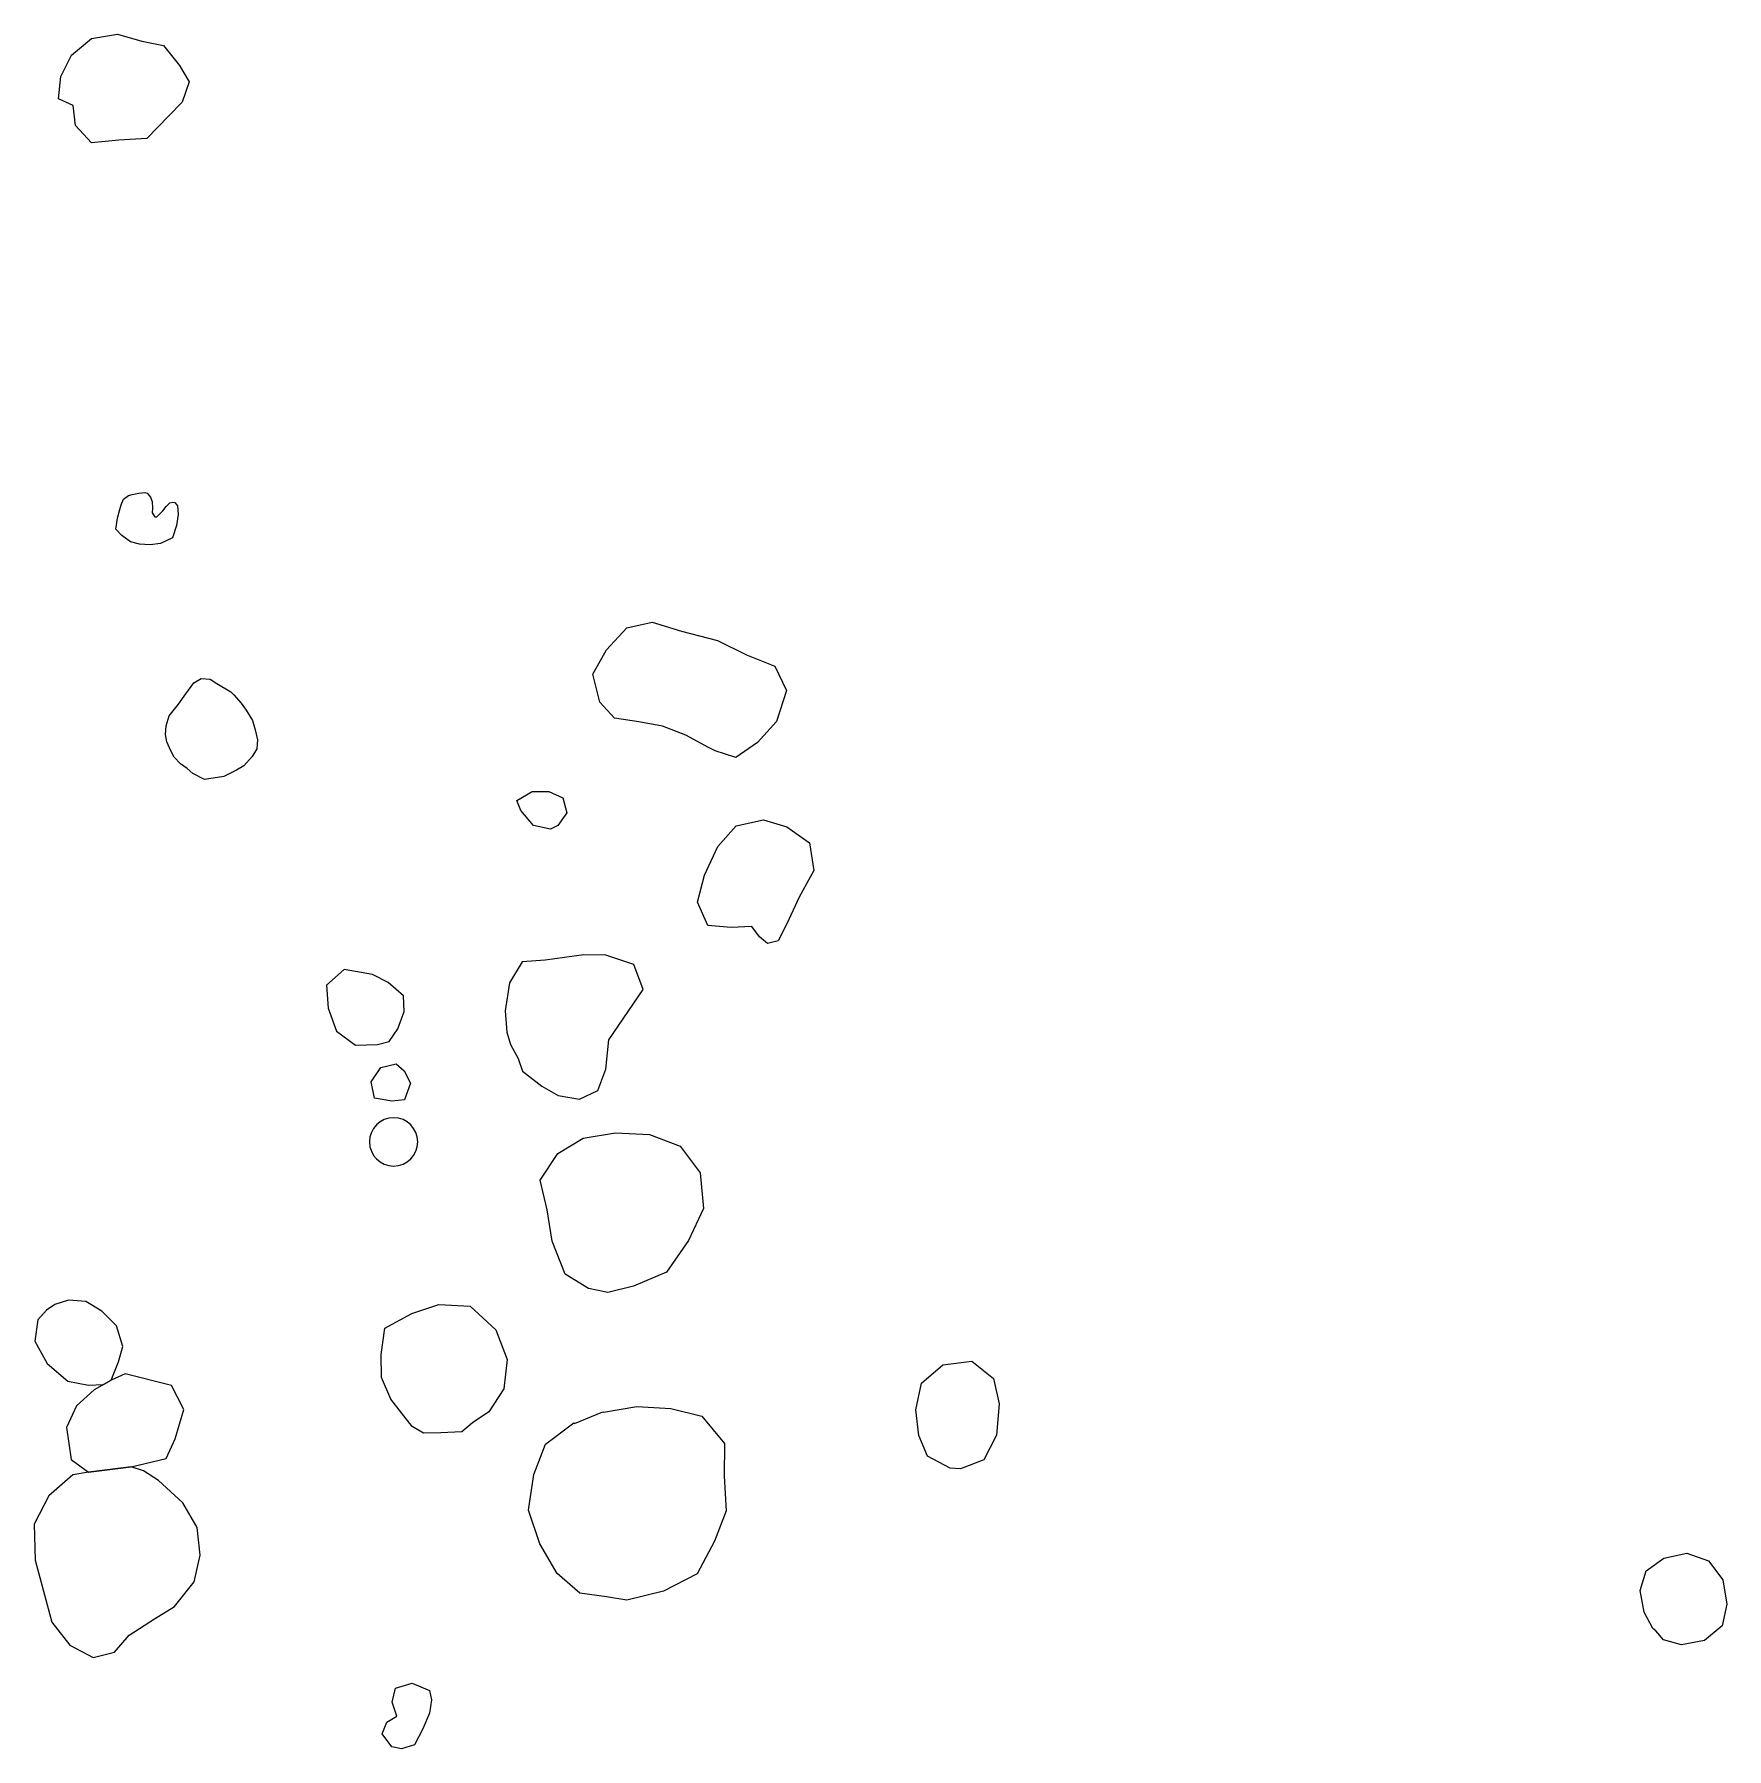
# Model space of a CAD drawing. Header units: metres. Extents: x 4462694 to 4462795, y 5794005 to 5794153.
# Drawn here: x 4462776.98 to 4462795.2, y 5794115.51 to 5794133.96 of the extents above; entities that cross this region are included whole.
import ezdxf

# ---------------------------------------------------------------- set-up
doc = ezdxf.new("R2010")
doc.units = ezdxf.units.M
doc.layers.add('Befunde', color=7, linetype='Continuous')

msp = doc.modelspace()

# ---------------------------------------------------------------- linework, layer by layer
at = {"layer": 'Befunde'}
for points, elevation in [([(4462777.872, 5794128.756), (4462777.898, 5794128.847), (4462777.913, 5794128.899), (4462777.937, 5794128.961), (4462777.991, 5794128.998), (4462778.03, 5794129.01), (4462778.103, 5794129.026), (4462778.167, 5794129.031), (4462778.192, 5794129.025), (4462778.229, 5794128.983), (4462778.246, 5794128.933), (4462778.251, 5794128.863), (4462778.246, 5794128.814), (4462778.276, 5794128.769), (4462778.298, 5794128.77), (4462778.317, 5794128.79), (4462778.36, 5794128.834), (4462778.399, 5794128.882), (4462778.436, 5794128.92), (4462778.47, 5794128.927), (4462778.49, 5794128.925), (4462778.52, 5794128.888), (4462778.526, 5794128.796), (4462778.509, 5794128.675), (4462778.466, 5794128.545), (4462778.335, 5794128.482), (4462778.224, 5794128.469), (4462778.109, 5794128.474), (4462778.015, 5794128.499), (4462777.919, 5794128.568), (4462777.856, 5794128.637)], -0.008), ([(4462778.942, 5794126.977), (4462779.095, 5794126.885), (4462779.127, 5794126.852), (4462779.204, 5794126.765), (4462779.258, 5794126.69), (4462779.326, 5794126.579), (4462779.357, 5794126.477), (4462779.379, 5794126.369), (4462779.372, 5794126.273), (4462779.322, 5794126.189), (4462779.234, 5794126.089), (4462779.156, 5794126.043), (4462779.018, 5794125.975), (4462778.812, 5794125.942), (4462778.684, 5794126.008), (4462778.625, 5794126.06), (4462778.553, 5794126.11), (4462778.484, 5794126.182), (4462778.448, 5794126.251), (4462778.404, 5794126.348), (4462778.392, 5794126.428), (4462778.397, 5794126.52), (4462778.431, 5794126.628), (4462778.531, 5794126.755), (4462778.609, 5794126.865), (4462778.695, 5794126.983), (4462778.776, 5794127.03), (4462778.873, 5794127.021)], 51.244)]:
    msp.add_lwpolyline(points, close=True, dxfattribs=dict(at, elevation=elevation))
msp.add_lwpolyline([(4462780.586, 5794122.042, 1), (4462781.106, 5794122.042, 1)], format="xyb", close=True, dxfattribs=at)
for points in [[(4462778.188, 5794132.841, 51.477), (4462777.889, 5794132.823, 51.484), (4462777.595, 5794132.795, 51.476), (4462777.423, 5794132.983, 51.491), (4462777.397, 5794133.199, 51.498), (4462777.238, 5794133.268, 51.515), (4462777.265, 5794133.51, 51.514), (4462777.377, 5794133.74, 51.51), (4462777.593, 5794133.919, 51.499), (4462777.874, 5794133.964, 51.488), (4462778.137, 5794133.889, 51.499), (4462778.369, 5794133.843, 51.498), (4462778.54, 5794133.628, 51.485), (4462778.646, 5794133.453, 51.472), (4462778.569, 5794133.234, 51.504), (4462778.421, 5794133.083, 51.495)], [(4462784.235, 5794126.285, 51.118), (4462783.99, 5794126.419, 51.133), (4462783.739, 5794126.516, 51.128), (4462783.485, 5794126.564, 51.169), (4462783.225, 5794126.604, 51.186), (4462783.065, 5794126.776, 51.218), (4462782.989, 5794127.077, 51.208), (4462783.137, 5794127.339, 51.212), (4462783.357, 5794127.574, 51.226), (4462783.628, 5794127.635, 51.197), (4462783.946, 5794127.538, 51.198), (4462784.331, 5794127.439, 51.153), (4462784.645, 5794127.284, 51.143), (4462784.95, 5794127.161, 51.178), (4462785.075, 5794126.901, 51.164), (4462784.968, 5794126.567, 51.139), (4462784.764, 5794126.34, 51.118), (4462784.53, 5794126.178, 51.119), (4462784.309, 5794126.25, 51.119)], [(4462782.536, 5794125.407, 51.167), (4462782.352, 5794125.446, 51.172), (4462782.215, 5794125.608, 51.179), (4462782.172, 5794125.715, 51.171), (4462782.338, 5794125.812, 51.184), (4462782.516, 5794125.814, 51.176), (4462782.666, 5794125.745, 51.183), (4462782.712, 5794125.582, 51.166), (4462782.613, 5794125.448, 51.168)], [(4462784.783, 5794124.248, 51.061), (4462784.701, 5794124.36, 51.081), (4462784.48, 5794124.348, 51.087), (4462784.227, 5794124.37, 51.071), (4462784.118, 5794124.621, 51.076), (4462784.191, 5794124.913, 51.088), (4462784.337, 5794125.22, 51.097), (4462784.535, 5794125.445, 51.095), (4462784.829, 5794125.507, 51.084), (4462785.078, 5794125.432, 51.101), (4462785.324, 5794125.26, 51.104), (4462785.369, 5794124.962, 51.092), (4462785.212, 5794124.674, 51.086), (4462785.078, 5794124.39, 51.054), (4462784.986, 5794124.207, 51.037), (4462784.869, 5794124.178, 51.058)], [(4462782.063, 5794123.224, 51.088), (4462782.103, 5794123.089, 51.109), (4462782.187, 5794122.94, 51.087), (4462782.233, 5794122.804, 51.001), (4462782.44, 5794122.641, 51.082), (4462782.618, 5794122.542, 51.062), (4462782.848, 5794122.503, 51.044), (4462783.045, 5794122.596, 51.041), (4462783.13, 5794122.826, 51.038), (4462783.164, 5794123.141, 51.058), (4462783.532, 5794123.682, 51.048), (4462783.43, 5794123.952, 51.06), (4462783.13, 5794124.051, 51.075), (4462782.895, 5794124.056, 51.075), (4462782.478, 5794123.999, 51.092), (4462782.231, 5794123.981, 51.116), (4462782.092, 5794123.755, 51.106), (4462782.046, 5794123.453, 51.098)], [(4462780.671, 5794123.09, 51.114), (4462780.798, 5794123.123, 51.103), (4462780.893, 5794123.257, 51.122), (4462780.961, 5794123.445, 51.132), (4462780.952, 5794123.615, 51.115), (4462780.787, 5794123.759, 51.151), (4462780.62, 5794123.844, 51.138), (4462780.315, 5794123.896, 51.146), (4462780.125, 5794123.727, 51.177), (4462780.141, 5794123.48, 51.162), (4462780.232, 5794123.232, 51.147), (4462780.434, 5794123.082, 51.14)], [(4462780.828, 5794122.481, 51.099), (4462780.64, 5794122.513, 51.122), (4462780.605, 5794122.687, 51.127), (4462780.71, 5794122.844, 51.129), (4462780.873, 5794122.881, 51.114), (4462780.959, 5794122.807, 51.112), (4462781.026, 5794122.672, 51.1), (4462780.964, 5794122.496, 51.108)], [(4462782.945, 5794120.465, 51.073), (4462782.693, 5794120.619, 51.073), (4462782.552, 5794120.974, 51.043), (4462782.498, 5794121.312, 51.051), (4462782.422, 5794121.631, 51.063), (4462782.612, 5794121.918, 51.066), (4462782.886, 5794122.082, 51.053), (4462783.236, 5794122.139, 51.071), (4462783.601, 5794122.121, 51.063), (4462783.932, 5794121.996, 51.042), (4462784.146, 5794121.709, 51.029), (4462784.183, 5794121.325, 51.043), (4462784.021, 5794120.98, 51.032), (4462783.782, 5794120.641, 51.026), (4462783.429, 5794120.487, 51.027), (4462783.153, 5794120.419, 51.058)], [(4462777.111, 5794120.231, 51.126), (4462777.016, 5794120.127, -0.008), (4462776.985, 5794119.895, -0.008), (4462777.117, 5794119.657, -0.008), (4462777.338, 5794119.465, -0.008), (4462777.563, 5794119.424, -0.008), (4462777.723, 5794119.43, 27.887), (4462777.805, 5794119.478, 51.086), (4462777.886, 5794119.675, 51.208), (4462777.93, 5794119.839, 51.207), (4462777.863, 5794120.061, 51.204), (4462777.705, 5794120.221, 51.207), (4462777.533, 5794120.323, 51.213), (4462777.348, 5794120.338, 51.219), (4462777.198, 5794120.293, 51.206), (4462777.111, 5794120.231, 51.126)], [(4462781.58, 5794118.92, 51.101), (4462781.355, 5794118.911, 51.11), (4462781.166, 5794118.908, 51.112), (4462781.047, 5794118.978, 51.121), (4462780.817, 5794119.273, 51.16), (4462780.716, 5794119.507, 51.128), (4462780.712, 5794119.753, 51.145), (4462780.75, 5794120.037, 51.133), (4462781.042, 5794120.196, 51.13), (4462781.332, 5794120.292, 51.129), (4462781.671, 5794120.275, 51.113), (4462781.948, 5794120.02, 51.136), (4462782.069, 5794119.701, 51.111), (4462782.031, 5794119.382, 51.097), (4462781.871, 5794119.136, 51.089), (4462781.694, 5794119.018, 51.107)], [(4462786.838, 5794118.528, 50.951), (4462786.592, 5794118.66, 50.97), (4462786.501, 5794118.882, 50.988), (4462786.466, 5794119.158, 50.983), (4462786.529, 5794119.446, 50.992), (4462786.758, 5794119.641, 50.995), (4462787.071, 5794119.683, 50.993), (4462787.302, 5794119.494, 50.983), (4462787.363, 5794119.222, 50.972), (4462787.336, 5794118.884, 50.983), (4462787.2, 5794118.62, 50.975), (4462786.948, 5794118.523, 50.97)], [(4462777.805, 5794119.478, 51.086), (4462777.624, 5794119.373, -0.008), (4462777.431, 5794119.2, -0.008), (4462777.325, 5794118.969, -0.008), (4462777.374, 5794118.622, -0.008), (4462777.56, 5794118.488, 51.193), (4462778.02, 5794118.544, 51.193), (4462778.396, 5794118.632, -0.008), (4462778.493, 5794118.844, -0.008), (4462778.589, 5794119.161, -0.008), (4462778.454, 5794119.421, -0.008), (4462777.958, 5794119.544, 41.563)], [(4462783.139, 5794117.143, 51.093), (4462782.849, 5794117.183, 51.093), (4462782.605, 5794117.397, 51.087), (4462782.421, 5794117.716, 51.081), (4462782.297, 5794118.078, 51.1), (4462782.356, 5794118.46, 51.107), (4462782.482, 5794118.788, 51.079), (4462782.786, 5794119.018, 51.087), (4462782.792, 5794119.011, 51.065), (4462783.098, 5794119.136, 51.088), (4462783.107, 5794119.134, 51.088), (4462783.463, 5794119.192, 51.066), (4462783.829, 5794119.17, 51.004), (4462784.164, 5794119.088, 51.023), (4462784.407, 5794118.796, 51.003), (4462784.405, 5794118.444, 51.025), (4462784.425, 5794118.07, 51.063), (4462784.301, 5794117.744, 51.052), (4462784.115, 5794117.393, 51.017), (4462783.75, 5794117.205, 51.031), (4462783.356, 5794117.109, 51.057)], [(4462778.153, 5794118.5, 51.173), (4462778.02, 5794118.544, 51.193), (4462777.56, 5794118.488, 51.193), (4462777.393, 5794118.457, 51.195), (4462777.135, 5794118.233, 51.178), (4462776.978, 5794117.925, 51.203), (4462776.986, 5794117.538, 51.159), (4462777.168, 5794116.873, 51.166), (4462777.36, 5794116.624, 51.181), (4462777.612, 5794116.49, 51.079), (4462777.843, 5794116.548, 51.177), (4462778, 5794116.733, 51.173), (4462778.273, 5794116.906, 51.151), (4462778.486, 5794117.041, 51.134), (4462778.699, 5794117.305, 51.139), (4462778.762, 5794117.592, 51.162), (4462778.731, 5794117.892, 51.158), (4462778.578, 5794118.157, 51.154), (4462778.315, 5794118.397, 51.161)], [(4462794.4, 5794116.805, 50.862), (4462794.307, 5794116.979, 50.855), (4462794.264, 5794117.212, 50.868), (4462794.33, 5794117.423, 50.864), (4462794.518, 5794117.562, 50.875), (4462794.768, 5794117.616, 50.858), (4462795, 5794117.533, 50.857), (4462795.155, 5794117.329, 50.858), (4462795.196, 5794117.065, 50.828), (4462795.146, 5794116.833, 50.832), (4462794.956, 5794116.673, 50.813), (4462794.71, 5794116.628, 50.83), (4462794.515, 5794116.68, 50.841), (4462794.432, 5794116.778, 50.861)], [(4462780.826, 5794115.531, 51.063), (4462780.723, 5794115.671, 51.078), (4462780.774, 5794115.797, 51.094), (4462780.881, 5794115.859, 51.093), (4462780.831, 5794116.01, 51.099), (4462780.868, 5794116.16, 51.123), (4462781.045, 5794116.214, 51.102), (4462781.231, 5794116.138, 51.103), (4462781.252, 5794116.037, 51.088), (4462781.232, 5794115.893, 51.076), (4462781.161, 5794115.724, 51.083), (4462781.071, 5794115.553, 51.081), (4462780.931, 5794115.51, 51.08)]]:
    msp.add_polyline3d(points, close=True, dxfattribs=at)

doc.saveas('drawing.dxf')
